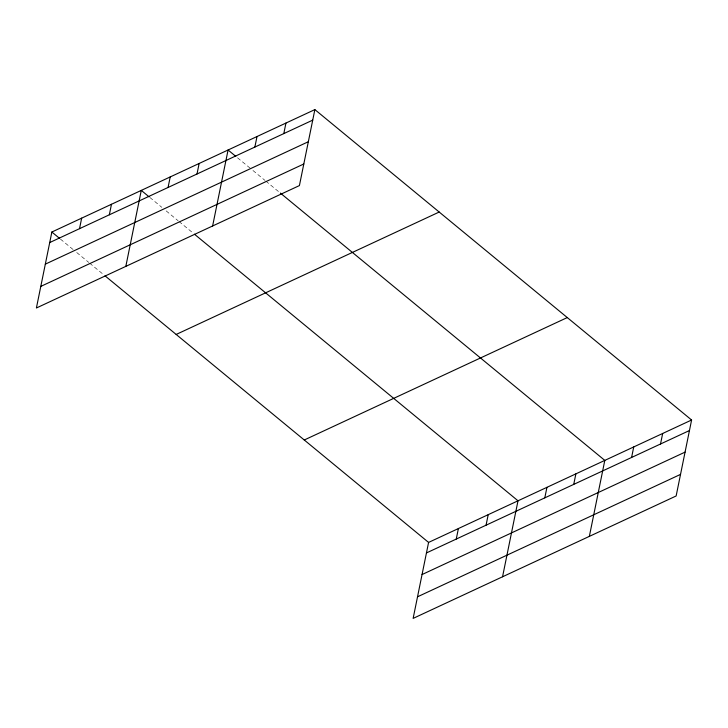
<?xml version="1.0" encoding="UTF-8"?>
<svg xmlns="http://www.w3.org/2000/svg" width="728" height="728" viewBox="0 0 728 728"><rect width="100%" height="100%" fill="white"/><g stroke="black" fill="none" stroke-linecap="round" stroke-linejoin="round"><path stroke-width="0.55" stroke-dasharray="3.64 2.73" d="M237.51 157.776L251.224 169.078M252.944 170.488L264.947 180.38M265.802 181.081L279.516 192.392M149.859 197.461L161.862 207.353M166.148 210.883L178.151 220.775M179.006 221.485L192.729 232.787M60.433 239.084L75.002 251.096M76.722 252.507L88.725 262.399M89.58 263.108L104.159 275.111"/><path stroke-width="1.09" d="M314.869 109.6L51.861 232.023L36.4 307.999L299.417 185.576L314.869 109.6L691.6 420.001L676.139 495.977L413.131 618.4L428.583 542.424L691.6 420.001M79.525 228.674L81.663 218.145M109.337 214.796L111.475 204.277M125.826 266.375L141.278 190.399L148.994 196.76M168.068 187.46L170.216 176.931M197.006 173.992L199.144 163.472M212.622 225.98L228.073 150.004L235.79 156.356M254.864 147.065L257.011 136.536M283.802 133.597L285.94 123.068M456.256 539.075L458.394 528.546M486.058 525.197L488.206 514.669M502.557 576.776L518.008 500.8L194.44 234.198M544.799 497.861L546.946 487.332M573.737 484.393L575.875 473.864M589.352 536.372L604.804 460.396L280.38 193.093M631.595 457.457L633.733 446.937M660.524 443.998L662.671 433.469M49.713 242.551L312.731 120.129M45.318 264.146L308.335 141.733M40.795 286.395L303.813 163.982M176.176 334.452L439.193 212.039M304.268 439.994L567.276 317.572M426.444 552.943L689.462 430.53M422.049 574.547L685.066 452.124M417.526 596.796L680.534 474.383M51.861 232.023L59.578 238.384M105.014 275.821L428.583 542.424"/></g></svg>
